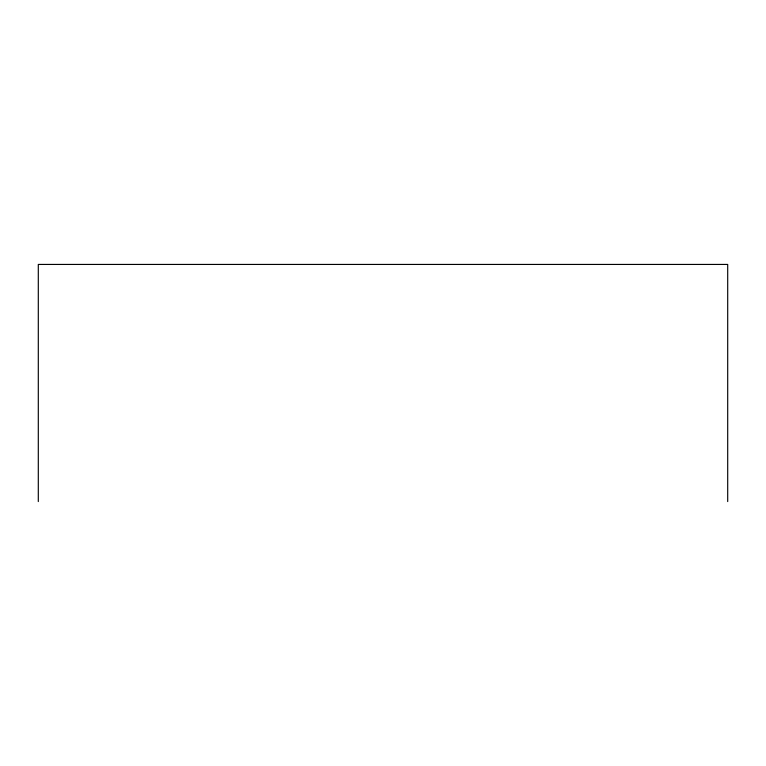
<?xml version="1.0" encoding="UTF-8"?>
<svg xmlns="http://www.w3.org/2000/svg" width="766" height="766" viewBox="0 0 766 766"><rect width="100%" height="100%" fill="white"/><g stroke="black" fill="none" stroke-linecap="round" stroke-linejoin="round"><path stroke-width="1.15" d="M727.7 501.567L727.7 264.433L38.3 264.433L38.3 501.567"/></g></svg>
